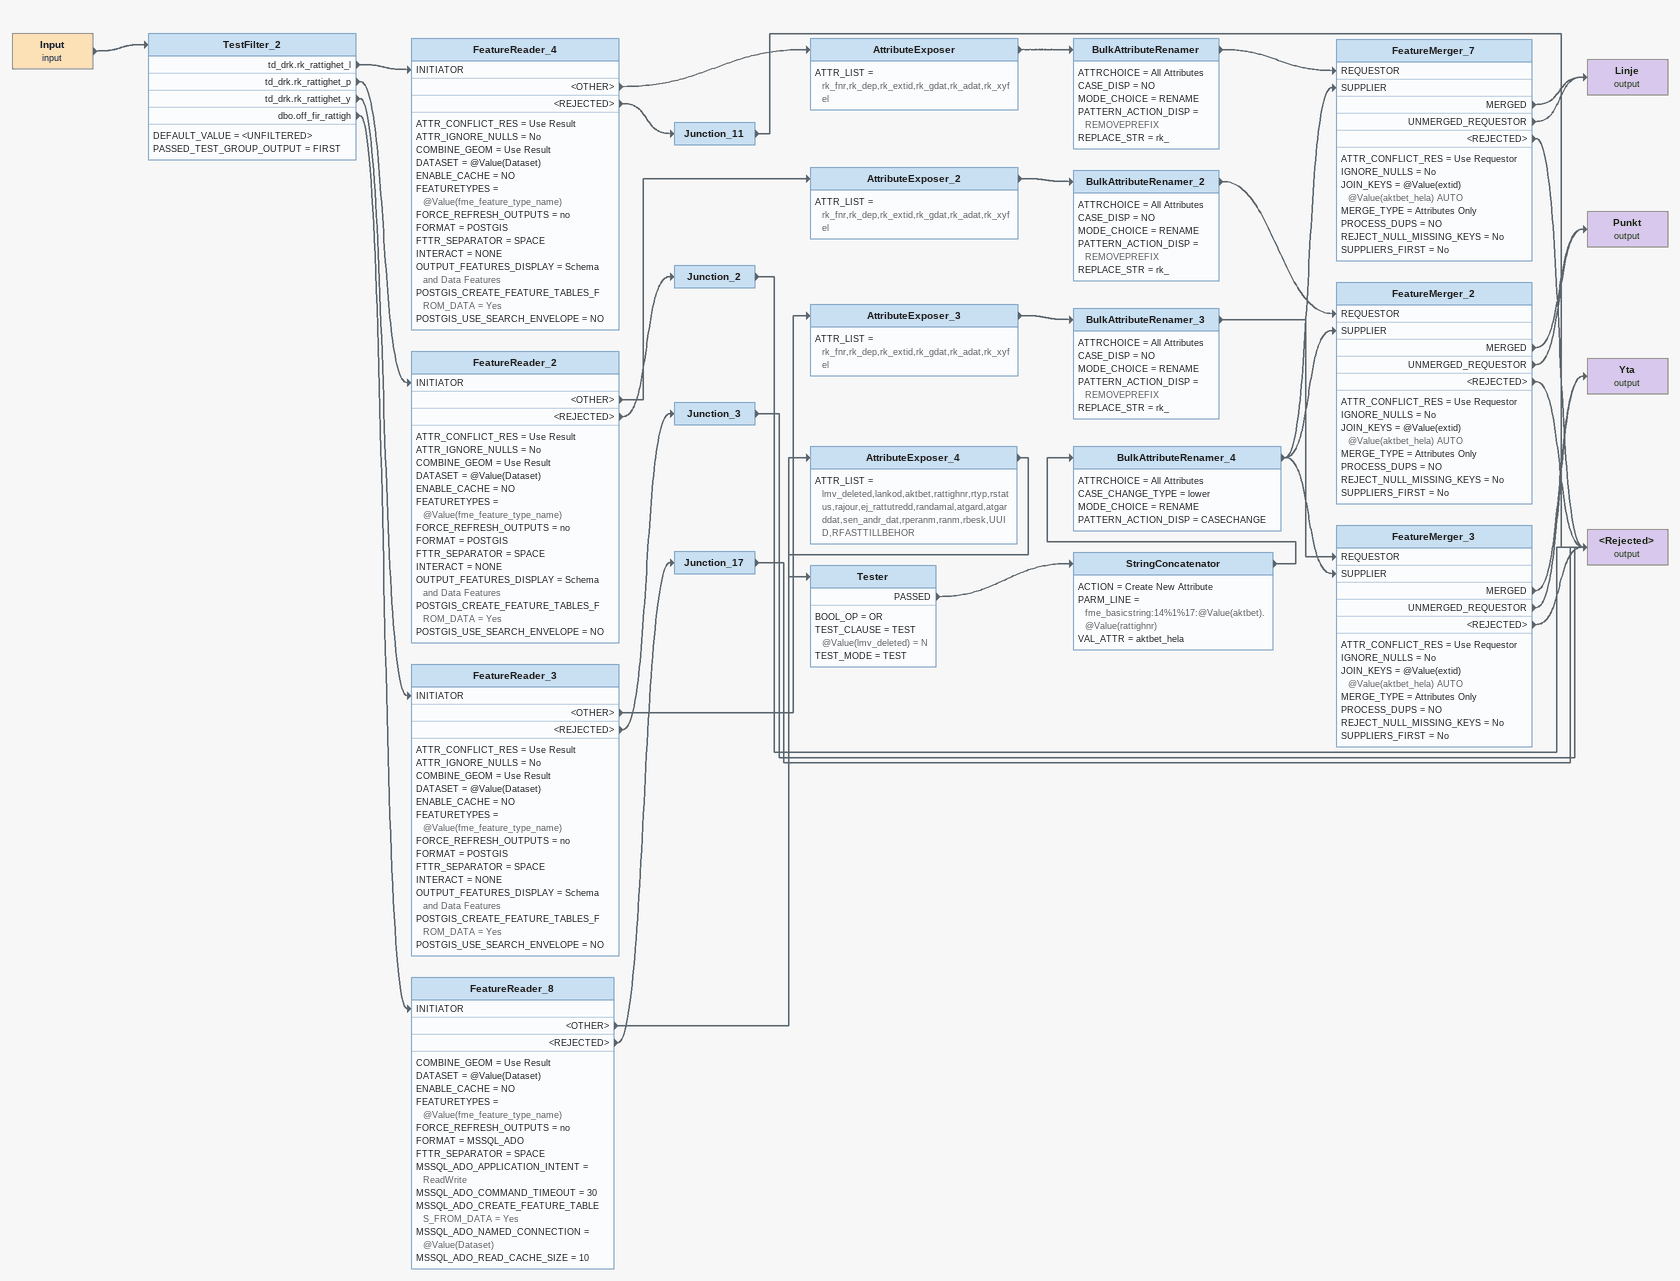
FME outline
Input (input)
    -> TestFilter_2
TestFilter_2
    DEFAULT_VALUE = <UNFILTERED>
    PASSED_TEST_GROUP_OUTPUT = FIRST
    td_drk.rk_rattighet_l -> FeatureReader_4 [INITIATOR]
    td_drk.rk_rattighet_p -> FeatureReader_2 [INITIATOR]
    td_drk.rk_rattighet_y -> FeatureReader_3 [INITIATOR]
    dbo.off_fir_rattigh -> FeatureReader_8 [INITIATOR]
FeatureReader_4
    ATTR_CONFLICT_RES = Use Result
    ATTR_IGNORE_NULLS = No
    COMBINE_GEOM = Use Result
    DATASET = @Value(Dataset)
    ENABLE_CACHE = NO
    FEATURETYPES = @Value(fme_feature_type_name)
    FORCE_REFRESH_OUTPUTS = no
    FORMAT = POSTGIS
    FTTR_SEPARATOR = SPACE
    INTERACT = NONE
    OUTPUT_FEATURES_DISPLAY = Schema and Data Features
    POSTGIS_CREATE_FEATURE_TABLES_FROM_DATA = Yes
    POSTGIS_USE_SEARCH_ENVELOPE = NO
    <OTHER> -> AttributeExposer
    <REJECTED> -> Junction_11
AttributeExposer
    ATTR_LIST = rk_fnr,rk_dep,rk_extid,rk_gdat,rk_adat,rk_xyfel
    -> BulkAttributeRenamer
BulkAttributeRenamer
    ATTRCHOICE = All Attributes
    CASE_DISP = NO
    MODE_CHOICE = RENAME
    PATTERN_ACTION_DISP = REMOVEPREFIX
    REPLACE_STR = rk_
    -> FeatureMerger_7 [REQUESTOR]
Junction_11
    -> <Rejected> (output)
FeatureReader_2
    ATTR_CONFLICT_RES = Use Result
    ATTR_IGNORE_NULLS = No
    COMBINE_GEOM = Use Result
    DATASET = @Value(Dataset)
    ENABLE_CACHE = NO
    FEATURETYPES = @Value(fme_feature_type_name)
    FORCE_REFRESH_OUTPUTS = no
    FORMAT = POSTGIS
    FTTR_SEPARATOR = SPACE
    INTERACT = NONE
    OUTPUT_FEATURES_DISPLAY = Schema and Data Features
    POSTGIS_CREATE_FEATURE_TABLES_FROM_DATA = Yes
    POSTGIS_USE_SEARCH_ENVELOPE = NO
    <OTHER> -> AttributeExposer_2
    <REJECTED> -> Junction_2
AttributeExposer_2
    ATTR_LIST = rk_fnr,rk_dep,rk_extid,rk_gdat,rk_adat,rk_xyfel
    -> BulkAttributeRenamer_2
BulkAttributeRenamer_2
    ATTRCHOICE = All Attributes
    CASE_DISP = NO
    MODE_CHOICE = RENAME
    PATTERN_ACTION_DISP = REMOVEPREFIX
    REPLACE_STR = rk_
    -> FeatureMerger_2 [REQUESTOR]
Junction_2
    -> <Rejected> (output)
FeatureReader_3
    ATTR_CONFLICT_RES = Use Result
    ATTR_IGNORE_NULLS = No
    COMBINE_GEOM = Use Result
    DATASET = @Value(Dataset)
    ENABLE_CACHE = NO
    FEATURETYPES = @Value(fme_feature_type_name)
    FORCE_REFRESH_OUTPUTS = no
    FORMAT = POSTGIS
    FTTR_SEPARATOR = SPACE
    INTERACT = NONE
    OUTPUT_FEATURES_DISPLAY = Schema and Data Features
    POSTGIS_CREATE_FEATURE_TABLES_FROM_DATA = Yes
    POSTGIS_USE_SEARCH_ENVELOPE = NO
    <OTHER> -> AttributeExposer_3
    <REJECTED> -> Junction_3
AttributeExposer_3
    ATTR_LIST = rk_fnr,rk_dep,rk_extid,rk_gdat,rk_adat,rk_xyfel
    -> BulkAttributeRenamer_3
BulkAttributeRenamer_3
    ATTRCHOICE = All Attributes
    CASE_DISP = NO
    MODE_CHOICE = RENAME
    PATTERN_ACTION_DISP = REMOVEPREFIX
    REPLACE_STR = rk_
    -> FeatureMerger_3 [REQUESTOR]
Junction_3
    -> <Rejected> (output)
FeatureReader_8
    COMBINE_GEOM = Use Result
    DATASET = @Value(Dataset)
    ENABLE_CACHE = NO
    FEATURETYPES = @Value(fme_feature_type_name)
    FORCE_REFRESH_OUTPUTS = no
    FORMAT = MSSQL_ADO
    FTTR_SEPARATOR = SPACE
    MSSQL_ADO_APPLICATION_INTENT = ReadWrite
    MSSQL_ADO_COMMAND_TIMEOUT = 30
    MSSQL_ADO_CREATE_FEATURE_TABLES_FROM_DATA = Yes
    MSSQL_ADO_NAMED_CONNECTION = @Value(Dataset)
    MSSQL_ADO_READ_CACHE_SIZE = 10
    <OTHER> -> AttributeExposer_4
    <REJECTED> -> Junction_17
AttributeExposer_4
    ATTR_LIST = lmv_deleted,lankod,aktbet,rattighnr,rtyp,rstatus,rajour,ej_rattutredd,randamal,atgard,atgarddat,sen_andr_dat,rperanm,ranm,rbesk,UUID,RFASTTILLBEHOR
    -> Tester
Tester
    BOOL_OP = OR
    TEST_CLAUSE = TEST @Value(lmv_deleted) = N
    TEST_MODE = TEST
    PASSED -> StringConcatenator
StringConcatenator
    ACTION = Create New Attribute
    PARM_LINE = fme_basicstring:14%1%17:@Value(aktbet).@Value(rattighnr)
    VAL_ATTR = aktbet_hela
    -> BulkAttributeRenamer_4
BulkAttributeRenamer_4
    ATTRCHOICE = All Attributes
    CASE_CHANGE_TYPE = lower
    MODE_CHOICE = RENAME
    PATTERN_ACTION_DISP = CASECHANGE
    -> FeatureMerger_3 [SUPPLIER]
    -> FeatureMerger_7 [SUPPLIER]
    -> FeatureMerger_2 [SUPPLIER]
FeatureMerger_7
    ATTR_CONFLICT_RES = Use Requestor
    IGNORE_NULLS = No
    JOIN_KEYS = @Value(extid) @Value(aktbet_hela) AUTO
    MERGE_TYPE = Attributes Only
    PROCESS_DUPS = NO
    REJECT_NULL_MISSING_KEYS = No
    SUPPLIERS_FIRST = No
    MERGED -> Linje (output)
    UNMERGED_REQUESTOR -> Linje (output)
    <REJECTED> -> <Rejected> (output)
Linje (output)
FeatureMerger_2
    ATTR_CONFLICT_RES = Use Requestor
    IGNORE_NULLS = No
    JOIN_KEYS = @Value(extid) @Value(aktbet_hela) AUTO
    MERGE_TYPE = Attributes Only
    PROCESS_DUPS = NO
    REJECT_NULL_MISSING_KEYS = No
    SUPPLIERS_FIRST = No
    MERGED -> Punkt (output)
    UNMERGED_REQUESTOR -> Punkt (output)
    <REJECTED> -> <Rejected> (output)
Punkt (output)
FeatureMerger_3
    ATTR_CONFLICT_RES = Use Requestor
    IGNORE_NULLS = No
    JOIN_KEYS = @Value(extid) @Value(aktbet_hela) AUTO
    MERGE_TYPE = Attributes Only
    PROCESS_DUPS = NO
    REJECT_NULL_MISSING_KEYS = No
    SUPPLIERS_FIRST = No
    MERGED -> Yta (output)
    UNMERGED_REQUESTOR -> Yta (output)
    <REJECTED> -> <Rejected> (output)
Yta (output)
Junction_17
    -> <Rejected> (output)
<Rejected> (output)
